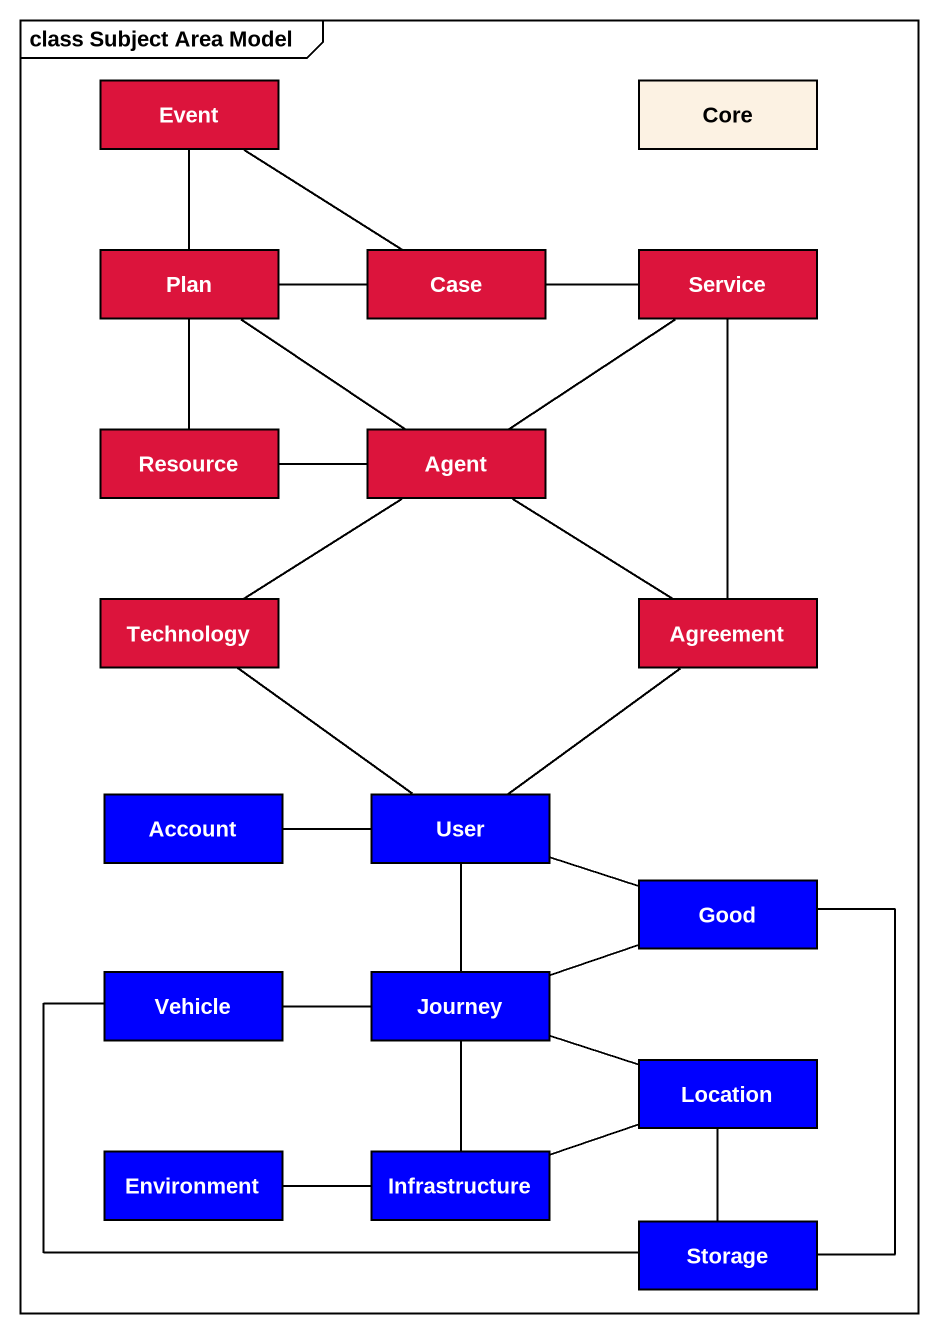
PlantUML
@startuml
mainframe class Subject Area Model
hide circle
hide empty members
class Event #DC143C
class Core
class Plan #DC143C
class Case #DC143C
class Service #DC143C
class Resource #DC143C
class "Agent" as Agent_ #DC143C
class Technology #DC143C
class Agreement #DC143C
class Account #0000FF
class User #0000FF
class Good #0000FF
class Vehicle #0000FF
class Journey #0000FF
class Location #0000FF
class Environment #0000FF
class Infrastructure #0000FF
class "Storage" as Storage_ #0000FF
Event -- Case
Plan -up- Event
Plan -right- Case
Plan -- Agent_
Case -right- Service
Resource -up- Plan
Resource -right- Agent_
Agent_ -up- Service
Agent_ -- Agreement
Technology -up- Agent_
Agreement -up- Service
Account -right- User
User -up- Technology
User -up- Agreement
User -right- Good
User -- Journey
Good -left- Journey
Vehicle -right- Journey
Journey -right- Location
Journey -- Infrastructure
Location -left- Infrastructure
Environment -right- Infrastructure
Storage_ -up- Good
Storage_ -left- Vehicle
Storage_ -up- Location
@enduml
